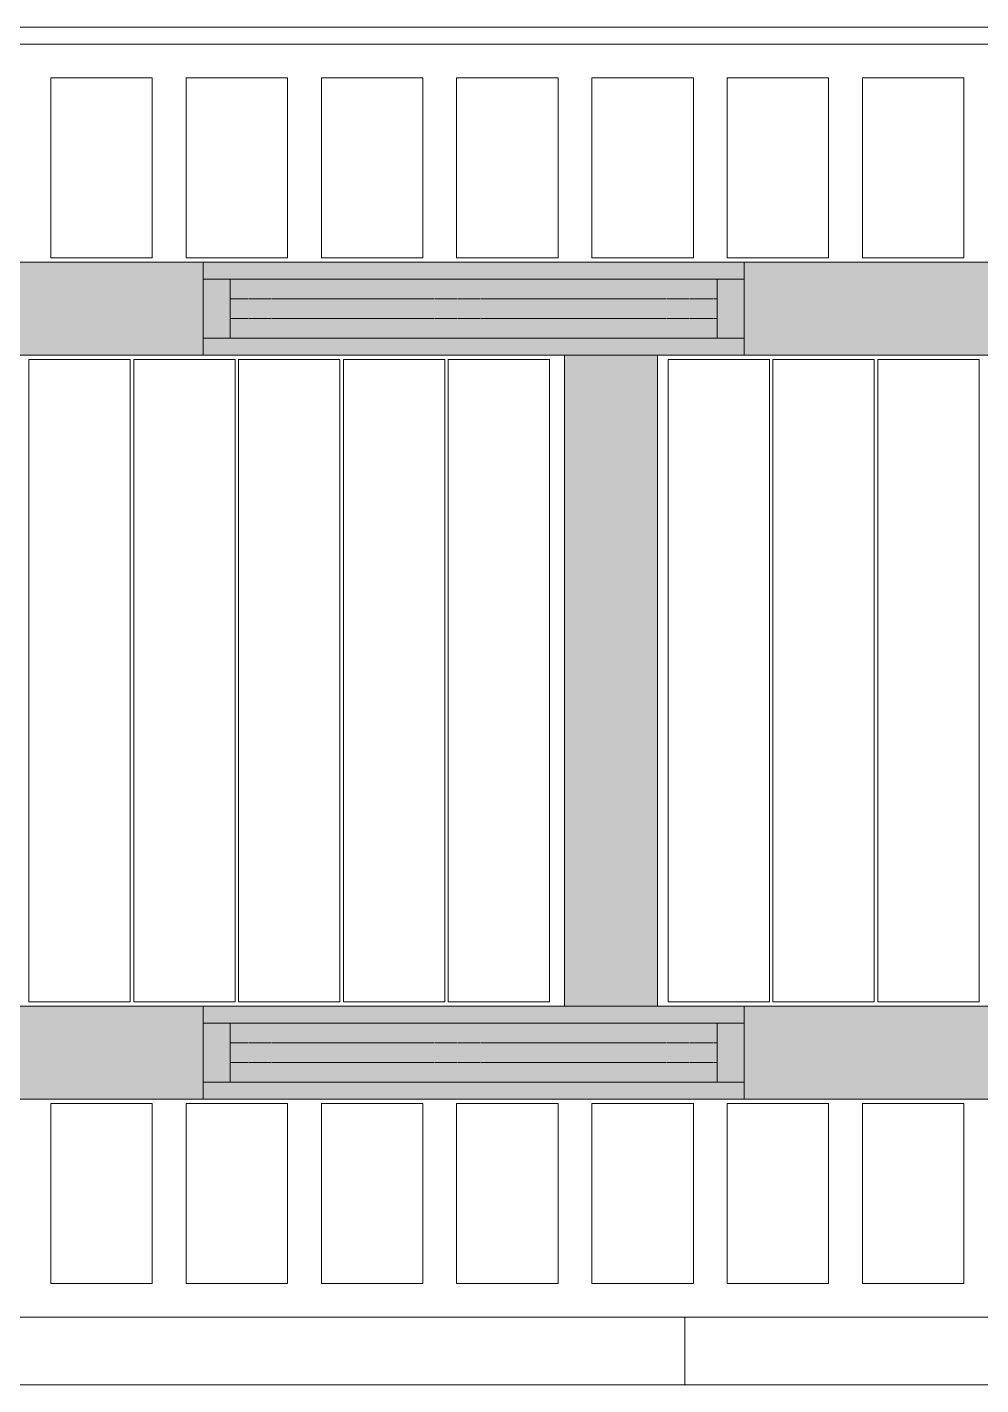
# Model space of a CAD drawing. Header units: millimetres. Extents: x -962357 to -591296, y -223672 to 59420.
# Drawn here: x -761325 to -758505, y -219894 to -215879 of the extents above; entities that cross this region are included whole.
import ezdxf

# ---------------------------------------------------------------- set-up
doc = ezdxf.new("R2010")
doc.units = ezdxf.units.MM
doc.linetypes.add('DPA_Hidden 50', pattern=[3, 2, -1])
for name, color, linetype, lineweight in [('A-CLNG', 2, 'Continuous', 9), ('A-GLAZ-CURT', 2, 'Continuous', 9), ('A-GLAZ-CWMG', 2, 'Continuous', 9)]:
    doc.layers.add(name, color=color, linetype=linetype, lineweight=lineweight)

# ---------------------------------------------------------------- blocks, each defined once
blk = doc.blocks.new('Rectangular Mullion - 200mm Square-13922848-4160-01 UPPER PLATFORM LEVEL - REFLECTED CEILING PLAN')
at = {"layer": 'A-GLAZ-CWMG'}
blk.add_hatch(color=256, dxfattribs=at).paths.add_polyline_path([(-757413.9, 4774), (-755089.4, 4774), (-755089.4, 5049), (-757413.9, 5049), (-757413.9, 4846.7)])
for p, q in [((-757413.9, 5049), (-755089.4, 5049)), ((-757413.9, 5049), (-755089.4, 5049)), ((-755089.4, 4774), (-755089.4, 5049)), ((-755089.4, 5049), (-755089.4, 4774)), ((-755089.4, 4774), (-757413.9, 4774)), ((-757413.9, 4774), (-755089.4, 4774))]:
    blk.add_line(p, q, dxfattribs=at)
blk = doc.blocks.new('Rectangular Mullion - 200mm Square-13922849-4160-01 UPPER PLATFORM LEVEL - REFLECTED CEILING PLAN')
at = {"layer": 'A-GLAZ-CWMG'}
blk.add_hatch(color=256, dxfattribs=at).paths.add_polyline_path([(-761925.4, 4774), (-759600.9, 4774), (-759600.9, 5049), (-761925.4, 5049)])
for p, q in [((-761925.4, 4774), (-761925.4, 5049)), ((-761925.4, 5049), (-761925.4, 4774)), ((-761925.4, 5049), (-759600.9, 5049)), ((-761925.4, 5049), (-759600.9, 5049)), ((-759600.9, 4774), (-761925.4, 4774)), ((-761925.4, 4774), (-759600.9, 4774))]:
    blk.add_line(p, q, dxfattribs=at)
blk = doc.blocks.new('Rectangular Mullion - 200mm Square-13922850-4160-01 UPPER PLATFORM LEVEL - REFLECTED CEILING PLAN')
at = {"layer": 'A-GLAZ-CWMG'}
blk.add_hatch(color=256, dxfattribs=at).paths.add_polyline_path([(-757413.9, 6974), (-757413.9, 7249), (-759600.9, 7249), (-759600.9, 6974), (-757636.3, 6974)])
for p, q in [((-759600.9, 7249), (-757413.9, 7249)), ((-757413.9, 7249), (-759600.9, 7249)), ((-757413.9, 6974), (-759600.9, 6974)), ((-757413.9, 6974), (-759600.9, 6974))]:
    blk.add_line(p, q, dxfattribs=at)
blk = doc.blocks.new('Rectangular Mullion - 200mm Square-V18-4160-01 UPPER PLATFORM LEVEL - REFLECTED CEILING PLAN')
at = {"layer": 'A-GLAZ-CWMG'}
blk.add_hatch(color=256, dxfattribs=at).paths.add_polyline_path([(-759463.4, 5049), (-759463.4, 6974), (-759738.4, 6974), (-759738.4, 5049)])
for p, q in [((-759463.4, 6974), (-759738.4, 6974)), ((-759738.4, 6974), (-759463.4, 6974)), ((-759738.4, 5049), (-759738.4, 6974)), ((-759738.4, 5049), (-759738.4, 6974)), ((-759463.4, 6974), (-759463.4, 5049)), ((-759463.4, 5049), (-759463.4, 6974)), ((-759463.4, 5049), (-759738.4, 5049)), ((-759738.4, 5049), (-759463.4, 5049))]:
    blk.add_line(p, q, dxfattribs=at)
blk = doc.blocks.new('DPA_CP_Metal Ceiling Panel - Vertical Panel with Gap-10966506-4160-01 UPPER PLATFORM LEVEL - REFLECTED CEILING PLAN')
at = {"layer": 'A-GLAZ-CURT'}
for p, q in [((-756457.4, 7794), (-756457.4, 7261.5)), ((-756157.4, 7794), (-756457.4, 7794)), ((-756157.4, 7794), (-756457.4, 7794)), ((-756457.4, 7794), (-756457.4, 7261.5)), ((-756457.4, 7261.5), (-756457.4, 7794)), ((-756457.4, 7794), (-756157.4, 7794)), ((-756157.4, 7794), (-756157.4, 7261.5)), ((-756157.4, 7261.5), (-756157.4, 7794)), ((-756157.4, 7794), (-756157.4, 7261.5)), ((-756157.4, 7261.5), (-756457.4, 7261.5)), ((-756457.4, 7261.5), (-756157.4, 7261.5)), ((-756157.4, 7261.5), (-756457.4, 7261.5))]:
    blk.add_line(p, q, dxfattribs=at)
blk = doc.blocks.new('DPA_CP_Metal Ceiling Panel - Vertical Panel with Gap-10966480-4160-01 UPPER PLATFORM LEVEL - REFLECTED CEILING PLAN')
at = {"layer": 'A-GLAZ-CURT'}
for p, q in [((-756457.4, 4761.5), (-756457.4, 4229.1)), ((-756157.4, 4761.5), (-756457.4, 4761.5)), ((-756157.4, 4761.5), (-756457.4, 4761.5)), ((-756457.4, 4761.5), (-756457.4, 4229.1)), ((-756457.4, 4229.1), (-756457.4, 4761.5)), ((-756457.4, 4761.5), (-756157.4, 4761.5)), ((-756157.4, 4761.5), (-756157.4, 4229.1)), ((-756157.4, 4229.1), (-756157.4, 4761.5)), ((-756157.4, 4761.5), (-756157.4, 4229.1)), ((-756157.4, 4229.1), (-756457.4, 4229.1)), ((-756457.4, 4229.1), (-756157.4, 4229.1)), ((-756157.4, 4229.1), (-756457.4, 4229.1))]:
    blk.add_line(p, q, dxfattribs=at)
blk = doc.blocks.new('System Panel - DPA-AR_Metal Ceiling Rectangular Panel-13139259-4160-01 UPPER PLATFORM LEVEL - REFLECTED CEILING PLAN')
at = {"layer": 'A-GLAZ-CURT'}
for p, q in [((-741107.4, 4129), (-743507.4, 4129)), ((-743507.4, 4129), (-743507.4, 3929)), ((-743507.4, 3929), (-743507.4, 4129)), ((-743507.4, 4129), (-741107.4, 4129)), ((-741107.4, 3929), (-741107.4, 4129)), ((-741107.4, 4129), (-741107.4, 3929)), ((-743507.4, 3929), (-741107.4, 3929)), ((-741107.4, 3929), (-743507.4, 3929))]:
    blk.add_line(p, q, dxfattribs=at)
blk = doc.blocks.new('System Panel - DPA-AR_Metal Ceiling Rectangular Panel-V32-4160-01 UPPER PLATFORM LEVEL - REFLECTED CEILING PLAN')
at = {"layer": 'A-GLAZ-CURT'}
for p, q in [((-837057.3, 4129), (-839182.3, 4129)), ((-839182.3, 4129), (-839182.3, 3929)), ((-839182.3, 3929), (-839182.3, 4129)), ((-839182.3, 4129), (-837057.3, 4129)), ((-839182.3, 3929), (-837057.4, 3929)), ((-837057.4, 3929), (-839182.3, 3929))]:
    blk.add_line(p, q, dxfattribs=at)
blk = doc.blocks.new('DPA_CP_Metal Ceiling Air Supply1 - Linear Diffuser Air Supply-V52-4160-01 UPPER PLATFORM LEVEL - REFLECTED CEILING PLAN')
at = {"layer": 'A-GLAZ-CURT'}
for p, q in [((-839353.2, 6974), (-839353.2, 7249)), ((-839353.2, 7249), (-837753.2, 7249)), ((-839353.2, 6974), (-839353.2, 7249)), ((-839353.2, 7249), (-837753.2, 7249)), ((-839353.2, 7249), (-837753.2, 7249)), ((-837753.2, 6974), (-837753.2, 7249)), ((-837753.2, 7249), (-837753.2, 6974)), ((-837753.2, 7199), (-839353.2, 7199)), ((-839273.2, 7199), (-839273.2, 7024)), ((-837833.2, 7199), (-837833.2, 7024)), ((-837753.2, 7024), (-839353.2, 7024)), ((-839353.2, 6974), (-837753.2, 6974)), ((-837753.2, 6974), (-839353.2, 6974)), ((-837753.2, 6974), (-839353.2, 6974))]:
    blk.add_line(p, q, dxfattribs=at)
at = {"layer": 'A-GLAZ-CURT', "linetype": 'DPA_Hidden 50'}
for p, q in [((-837833.2, 7140.7), (-839273.2, 7140.7)), ((-837833.2, 7082.4), (-839273.2, 7082.4))]:
    blk.add_line(p, q, dxfattribs=at)
blk = doc.blocks.new('PPLS-PP19_Custom Tile Pattern - Custom Tile Pattern-16106263-4160-01 UPPER PLATFORM LEVEL - REFLECTED CEILING PLAN')
at = {"layer": 'A-GLAZ-CURT'}
for p, q in [((-300, 0), (300, 0)), ((300, 0), (-300, 0)), ((-134.2, 0), (-140, 0)), ((230.1, 0), (300, 0)), ((-300, -50), (300, -50)), ((300, -50), (-300, -50))]:
    blk.add_line(p, q, dxfattribs=at)
at = {"layer": 'A-GLAZ-CURT', "flags": 128}
for points in [[(-300, 0), (-291.6, 0), (-283.3, 0), (-275.2, 0), (-267.3, 0), (-259.5, 0), (-251.8, 0), (-244.2, 0), (-236.7, 0), (-229.4, 0), (-222.1, 0), (-214.8, 0), (-207.7, 0), (-200.8, 0), (-194, 0), (-187.5, 0), (-181.4, 0)], [(-190.4, 0), (-196.4, 0), (-202.6, 0), (-209, 0), (-215.7, 0), (-222.6, 0), (-229.7, 0), (-237, 0), (-244.4, 0), (-252, 0), (-259.7, 0), (-267.5, 0), (-275.5, 0), (-283.6, 0), (-291.7, 0), (-300, 0)], [(-149.4, 0), (-141.8, 0), (-132.8, 0), (-126.1, 0)]]:
    blk.add_lwpolyline(points, dxfattribs=at)
at = {"layer": 'A-GLAZ-CURT'}
for points, knots in [([(-300, 0), (-284.7, 0), (-236.6, 0), (-176.1, 0), (-138.3, 0), (-124.9, 0)], [-5323.127839, -5323.127839, -5323.127839, -5323.127839, -4502.809032, -2700.551212, -1108.984966, -1108.984966, -1108.984966, -1108.984966]), ([(-159.2, 0), (-159.6, 0), (-163.4, 0), (-174, 0), (-185.6, 0), (-209.8, 0), (-232, 0), (-248.9, 0), (-253.5, 0), (-253.7, 0)], [-2257.973564, -2257.973564, -2257.973564, -2257.973564, -2237.412286, -2029.680487, -1755.085331, -1400.429864, -858.079193, -543.655514, -531.287897, -531.287897, -531.287897, -531.287897]), ([(-143.3, 0), (-144.7, 0), (-149.9, 0), (-162, 0), (-177.9, 0), (-199.5, 0), (-215.4, 0), (-225.5, 0), (-226.7, 0)], [-2390.191866, -2390.191866, -2390.191866, -2390.191866, -2308.929706, -2113.765672, -1763.376603, -1422.553702, -978.033455, -910.549282, -910.549282, -910.549282, -910.549282]), ([(-128, 0), (-130.6, 0), (-136.8, 0), (-144.4, 0), (-147.1, 0)], [-5691.037617, -5691.037617, -5691.037617, -5691.037617, -5508.838257, -5319.88299, -5319.88299, -5319.88299, -5319.88299]), ([(-65.9, 0), (-70.5, 0), (-83.9, 0), (-110.9, 0), (-128.7, 0), (-142.4, 0), (-143.6, 0)], [-7788.403577, -7788.403577, -7788.403577, -7788.403577, -7508.296369, -7004.680444, -6449.282163, -6393.465623, -6393.465623, -6393.465623, -6393.465623]), ([(-118.2, 0), (-119.4, 0), (-122.1, 0), (-125.4, 0), (-127, 0), (-127.4, 0)], [-164.249813, -164.249813, -164.249813, -164.249813, -98.539552, -24.539552, 0, 0, 0, 0]), ([(-126.5, 0), (-122.4, 0), (-108.7, 0), (-90.8, 0), (-77.2, 0), (-72.3, 0)], [-5231.017328, -5231.017328, -5231.017328, -5231.017328, -4994.692869, -4542.524482, -4234.633075, -4234.633075, -4234.633075, -4234.633075]), ([(-125.7, 0), (-125.3, 0), (-120.4, 0), (-107.3, 0), (-90.4, 0), (-75.3, 0), (-68.4, 0), (-65.1, 0), (-63.6, 0)], [-4082.700899, -4082.700899, -4082.700899, -4082.700899, -4054.690705, -3793.097032, -3402.597032, -3144.956779, -3050.982048, -2969.237017, -2969.237017, -2969.237017, -2969.237017]), ([(-114.9, 0), (-108, 0), (-98.7, 0), (-91.2, 0), (-90.5, 0)], [-6773.888853, -6773.888853, -6773.888853, -6773.888853, -6236.997189, -6184.855039, -6184.855039, -6184.855039, -6184.855039]), ([(-58.7, 0), (-59.6, 0), (-65.7, 0), (-81.2, 0), (-99.4, 0), (-111.4, 0), (-113.3, 0)], [-1113.463882, -1113.463882, -1113.463882, -1113.463882, -1060.00838, -740.068933, -229.489605, -123.718209, -123.718209, -123.718209, -123.718209]), ([(-39.2, 0), (-39.7, 0), (-45.3, 0), (-56.2, 0), (-75.6, 0), (-92, 0), (-103.2, 0), (-106.1, 0)], [-1826.829157, -1826.829157, -1826.829157, -1826.829157, -1792.521578, -1466.981642, -1208.454564, -789.402658, -608.943052, -608.943052, -608.943052, -608.943052]), ([(-96.4, 0), (-96.2, 0), (-90.9, 0), (-71.3, 0), (-42.5, 0), (-15.2, 0), (-3.8, 0), (-1, 0)], [-5115.12164, -5115.12164, -5115.12164, -5115.12164, -5103.229623, -4799.173296, -4065.652676, -3589.737505, -3410.081093, -3410.081093, -3410.081093, -3410.081093]), ([(-67.9, 0), (-73, 0), (-81.1, 0), (-89.2, 0), (-91.8, 0)], [-2627.997013, -2627.997013, -2627.997013, -2627.997013, -2193.204658, -1970.99776, -1970.99776, -1970.99776, -1970.99776]), ([(-79.5, 0), (-79.3, 0), (-74.9, 0), (-70.9, 0), (-67.4, 0)], [-1286.743147, -1286.743147, -1286.743147, -1286.743147, -1274.333717, -1073.56893, -1073.56893, -1073.56893, -1073.56893]), ([(-29, 0), (-34, 0), (-43.7, 0), (-55.8, 0), (-63.3, 0), (-65.5, 0)], [-2680.714891, -2680.714891, -2680.714891, -2680.714891, -2413.671296, -2161.752162, -2037.343317, -2037.343317, -2037.343317, -2037.343317]), ([(31.2, 0), (26, 0), (12, 0), (-16.9, 0), (-42.2, 0), (-56.4, 0), (-58.5, 0)], [-4496.803627, -4496.803627, -4496.803627, -4496.803627, -4222.080604, -3745.412743, -2981.410125, -2831.320802, -2831.320802, -2831.320802, -2831.320802]), ([(-49.8, 0), (-48.2, 0), (-45.4, 0), (-42.6, 0), (-41.8, 0)], [-4417.7536, -4417.7536, -4417.7536, -4417.7536, -4321.566175, -4270.495146, -4270.495146, -4270.495146, -4270.495146]), ([(71, 0), (70.7, 0), (65.3, 0), (53.5, 0), (37, 0), (24.1, 0), (12.8, 0), (-2.9, 0), (-20.6, 0), (-32.8, 0), (-42.4, 0), (-47, 0), (-47.8, 0)], [-2966.590051, -2966.590051, -2966.590051, -2966.590051, -2950.589685, -2634.532728, -2313.748533, -2106.613311, -1925.670641, -1617.263037, -1290.787923, -1039.307308, -819.71621, -773.893057, -773.893057, -773.893057, -773.893057]), ([(-45.9, 0), (-43, 0), (-37.8, 0), (-33.6, 0), (-32.3, 0)], [-3487.344885, -3487.344885, -3487.344885, -3487.344885, -3315.260113, -3238.248822, -3238.248822, -3238.248822, -3238.248822]), ([(-31.3, 0), (-28.4, 0), (-17, 0), (8.8, 0), (43.4, 0), (68.5, 0), (77.9, 0), (79.3, 0)], [-6062.162279, -6062.162279, -6062.162279, -6062.162279, -5862.463379, -5340.621928, -4573.028122, -4094.177415, -3998.447461, -3998.447461, -3998.447461, -3998.447461]), ([(2.8, 0), (-4.7, 0), (-14.7, 0), (-28.9, 0), (-31.3, 0)], [-9880.810509, -9880.810509, -9880.810509, -9880.810509, -9424.652049, -9299.586361, -9299.586361, -9299.586361, -9299.586361]), ([(-29, 0), (-28.7, 0), (-27.4, 0), (-24.5, 0), (-22.6, 0)], [-166.548282, -166.548282, -166.548282, -166.548282, -102.06493, 0, 0, 0, 0]), ([(-22.6, 0), (-20.3, 0), (-17, 0), (-12.7, 0), (-10.9, 0), (-9.9, 0)], [-56468.192263, -56468.192263, -56468.192263, -56468.192263, -56344.022017, -56303.229861, -56238.992205, -56238.992205, -56238.992205, -56238.992205]), ([(-21.2, 0), (-19.4, 0), (-11.8, 0), (-1.3, 0), (4.5, 0)], [-2989.152759, -2989.152759, -2989.152759, -2989.152759, -2864.387349, -2490.960632, -2490.960632, -2490.960632, -2490.960632]), ([(0.5, 0), (-2.2, 0), (-6.9, 0), (-11, 0), (-12.4, 0)], [-2679.34943, -2679.34943, -2679.34943, -2679.34943, -2518.50168, -2435.772209, -2435.772209, -2435.772209, -2435.772209]), ([(-3.4, 0), (-0.6, 0), (14, 0), (42.8, 0), (88.7, 0), (120.6, 0), (138.3, 0), (138.5, 0)], [-439.821474, -439.821474, -439.821474, -439.821474, -429.606584, -390.253598, -346.313304, -291.370682, -290.5735, -290.5735, -290.5735, -290.5735]), ([(3.4, 0), (4.6, 0), (8, 0), (16, 0), (22.5, 0), (24.5, 0)], [-211.182196, -211.182196, -211.182196, -211.182196, -206.416616, -198.214427, -187.717507, -187.717507, -187.717507, -187.717507]), ([(103.1, 0), (101.1, 0), (86.3, 0), (63.3, 0), (37, 0), (25.3, 0), (20.9, 0)], [-375.435014, -375.435014, -375.435014, -375.435014, -369.147452, -330.153101, -307.516438, -289.397823, -289.397823, -289.397823, -289.397823]), ([(21.5, 0), (22, 0), (24.6, 0), (31, 0), (39, 0), (48.3, 0), (52.8, 0), (53.9, 0)], [-1992.768506, -1992.768506, -1992.768506, -1992.768506, -1956.422387, -1818.904206, -1645.594513, -1443.202566, -1370.028348, -1370.028348, -1370.028348, -1370.028348]), ([(136.4, 0), (121.7, 0), (86.9, 0), (51.2, 0), (31.2, 0)], [-106.750556, -106.750556, -106.750556, -106.750556, -59.610984, 0, 0, 0, 0]), ([(36.3, 0), (37.8, 0), (46.7, 0), (52.8, 0), (56.3, 0)], [-314.598523, -314.598523, -314.598523, -314.598523, -305.899624, -292.458861, -292.458861, -292.458861, -292.458861]), ([(100.3, 0), (90.4, 0), (75.2, 0), (57.8, 0), (46.5, 0), (41.8, 0), (38.2, 0), (37.3, 0)], [-395.777283, -395.777283, -395.777283, -395.777283, -357.622665, -341.267687, -334.000314, -326.15566, -321.97841, -321.97841, -321.97841, -321.97841]), ([(39, 0), (43.3, 0), (54.4, 0), (67.2, 0), (73, 0)], [-4639.627446, -4639.627446, -4639.627446, -4639.627446, -4353.683244, -3976.823525, -3976.823525, -3976.823525, -3976.823525]), ([(96.7, 0), (97, 0), (100.3, 0), (109, 0), (120.8, 0), (139.9, 0), (160.9, 0), (176.3, 0), (182.7, 0)], [-2253.533331, -2253.533331, -2253.533331, -2253.533331, -2233.599744, -2052.234781, -1843.028543, -1530.39897, -1095.004608, -662.803921, -662.803921, -662.803921, -662.803921]), ([(131.4, 0), (132.9, 0), (139.5, 0), (148, 0), (152.6, 0)], [-625.910216, -625.910216, -625.910216, -625.910216, -618.981161, -603.66234, -603.66234, -603.66234, -603.66234]), ([(162.8, 0), (165.4, 0), (168.7, 0), (170.7, 0), (170.7, 0)], [-111.264224, -111.264224, -111.264224, -111.264224, -56.742688, -55.632112, -55.632112, -55.632112, -55.632112]), ([(300, 0), (286.5, 0), (254.2, 0), (207.1, 0), (179.8, 0), (166.2, 0), (164.9, 0)], [-285.253232, -285.253232, -285.253232, -285.253232, -244.693688, -187.987675, -143.776725, -138.771843, -138.771843, -138.771843, -138.771843]), ([(171.5, 0), (176.5, 0), (188.6, 0), (194.3, 0), (195.7, 0)], [-7971.819559, -7971.819559, -7971.819559, -7971.819559, -7784.112253, -7707.76565, -7707.76565, -7707.76565, -7707.76565]), ([(185.8, 0), (186.9, 0), (192.6, 0), (208.8, 0), (219.4, 0), (230.1, 0)], [-46.257281, -46.257281, -46.257281, -46.257281, -41.623857, -24.459831, 0, 0, 0, 0]), ([(219.8, 0), (225.3, 0), (244.4, 0), (264.9, 0), (276, 0), (279, 0)], [-6915.603924, -6915.603924, -6915.603924, -6915.603924, -6582.165592, -6068.460911, -5859.388289, -5859.388289, -5859.388289, -5859.388289]), ([(286.1, 0), (286.6, 0), (288.3, 0), (293.6, 0), (297.8, 0), (300, 0)], [-4011.010929, -4011.010929, -4011.010929, -4011.010929, -3959.664717, -3862.421465, -3746.95702, -3746.95702, -3746.95702, -3746.95702])]:
    blk.add_open_spline(points, degree=3, knots=knots, dxfattribs=at)
for points in [[(-122.9, 0), (-125.3, 0), (-129.6, 0), (-133.8, 0)], [(-108.5, 0), (-104.3, 0), (-99.2, 0), (-91.5, 0)], [(67.8, 0), (71.7, 0), (75.7, 0), (79.6, 0)]]:
    blk.add_open_spline(points, degree=3, dxfattribs=at)
blk = doc.blocks.new('PPLS-PP19_Custom Tile Pattern - Custom Tile Pattern-V68-4160-01 UPPER PLATFORM LEVEL - REFLECTED CEILING PLAN')
at = {"layer": 'A-GLAZ-CURT'}
for p, q in [((-300, 0), (300, 0)), ((300, 0), (-300, 0)), ((-190.4, 0), (-196.4, 0)), ((-134.2, 0), (-140, 0)), ((230.1, 0), (300, 0)), ((-300, -50), (300, -50)), ((300, -50), (-300, -50))]:
    blk.add_line(p, q, dxfattribs=at)
at = {"layer": 'A-GLAZ-CURT', "flags": 128}
for points in [[(-300, 0), (-291.6, 0), (-283.3, 0), (-275.2, 0), (-267.3, 0), (-259.5, 0), (-251.8, 0), (-244.2, 0), (-236.7, 0), (-229.4, 0), (-222.1, 0), (-214.8, 0), (-207.7, 0), (-200.8, 0)], [(-202.6, 0), (-209, 0), (-215.7, 0), (-222.6, 0), (-229.7, 0), (-237, 0), (-244.4, 0), (-252, 0), (-259.7, 0), (-267.5, 0), (-275.5, 0), (-283.6, 0), (-291.7, 0), (-300, 0)], [(-200.6, 0), (-194, 0), (-187.5, 0), (-181.4, 0)], [(-149.4, 0), (-141.8, 0), (-132.8, 0), (-126.1, 0)]]:
    blk.add_lwpolyline(points, dxfattribs=at)
at = {"layer": 'A-GLAZ-CURT'}
for points, knots in [([(-300, 0), (-284.7, 0), (-248.1, 0), (-217.5, 0), (-201.1, 0)], [-5323.127839, -5323.127839, -5323.127839, -5323.127839, -4502.809032, -3326.954899, -3326.954899, -3326.954899, -3326.954899]), ([(-202, 0), (-203.2, 0), (-215.2, 0), (-232, 0), (-248.9, 0), (-253.5, 0), (-253.7, 0)], [-1461.041718, -1461.041718, -1461.041718, -1461.041718, -1400.429864, -858.079193, -543.655514, -531.287897, -531.287897, -531.287897, -531.287897]), ([(-200.7, 0), (-208, 0), (-216.6, 0), (-225.5, 0), (-226.7, 0)], [-1365.823924, -1365.823924, -1365.823924, -1365.823924, -978.033455, -910.549282, -910.549282, -910.549282, -910.549282]), ([(-143.3, 0), (-144.7, 0), (-149.9, 0), (-162, 0), (-177.9, 0), (-192.1, 0), (-199.5, 0), (-200.6, 0)], [-2390.191866, -2390.191866, -2390.191866, -2390.191866, -2308.929706, -2113.765672, -1763.376603, -1422.553702, -1367.701902, -1367.701902, -1367.701902, -1367.701902]), ([(-200.5, 0), (-192, 0), (-162.9, 0), (-138.3, 0), (-124.9, 0)], [-3313.198421, -3313.198421, -3313.198421, -3313.198421, -2700.551212, -1108.984966, -1108.984966, -1108.984966, -1108.984966]), ([(-159.2, 0), (-159.6, 0), (-163.4, 0), (-174, 0), (-184.4, 0), (-195.2, 0), (-200.5, 0)], [-2257.973564, -2257.973564, -2257.973564, -2257.973564, -2237.412286, -2029.680487, -1755.085331, -1484.881932, -1484.881932, -1484.881932, -1484.881932]), ([(-128, 0), (-130.6, 0), (-136.8, 0), (-144.4, 0), (-147.1, 0)], [-5691.037617, -5691.037617, -5691.037617, -5691.037617, -5508.838257, -5319.88299, -5319.88299, -5319.88299, -5319.88299]), ([(-65.9, 0), (-70.5, 0), (-83.9, 0), (-110.9, 0), (-128.7, 0), (-142.4, 0), (-143.6, 0)], [-7788.403577, -7788.403577, -7788.403577, -7788.403577, -7508.296369, -7004.680444, -6449.282163, -6393.465623, -6393.465623, -6393.465623, -6393.465623]), ([(-118.2, 0), (-119.4, 0), (-122.1, 0), (-125.4, 0), (-127, 0), (-127.4, 0)], [-164.249813, -164.249813, -164.249813, -164.249813, -98.539552, -24.539552, 0, 0, 0, 0]), ([(-126.5, 0), (-122.4, 0), (-108.7, 0), (-90.8, 0), (-77.2, 0), (-72.3, 0)], [-5231.017328, -5231.017328, -5231.017328, -5231.017328, -4994.692869, -4542.524482, -4234.633075, -4234.633075, -4234.633075, -4234.633075]), ([(-125.7, 0), (-125.3, 0), (-120.4, 0), (-107.3, 0), (-90.4, 0), (-75.3, 0), (-68.4, 0), (-65.1, 0), (-63.6, 0)], [-4082.700899, -4082.700899, -4082.700899, -4082.700899, -4054.690705, -3793.097032, -3402.597032, -3144.956779, -3050.982048, -2969.237017, -2969.237017, -2969.237017, -2969.237017]), ([(-114.9, 0), (-108, 0), (-98.7, 0), (-91.2, 0), (-90.5, 0)], [-6773.888853, -6773.888853, -6773.888853, -6773.888853, -6236.997189, -6184.855039, -6184.855039, -6184.855039, -6184.855039]), ([(-58.7, 0), (-59.6, 0), (-65.7, 0), (-81.2, 0), (-99.4, 0), (-111.4, 0), (-113.3, 0)], [-1113.463882, -1113.463882, -1113.463882, -1113.463882, -1060.00838, -740.068933, -229.489605, -123.718209, -123.718209, -123.718209, -123.718209]), ([(-39.2, 0), (-39.7, 0), (-45.3, 0), (-56.2, 0), (-75.6, 0), (-92, 0), (-103.2, 0), (-106.1, 0)], [-1826.829157, -1826.829157, -1826.829157, -1826.829157, -1792.521578, -1466.981642, -1208.454564, -789.402658, -608.943052, -608.943052, -608.943052, -608.943052]), ([(-96.4, 0), (-96.2, 0), (-90.9, 0), (-71.3, 0), (-42.5, 0), (-15.2, 0), (-3.8, 0), (-1, 0)], [-5115.12164, -5115.12164, -5115.12164, -5115.12164, -5103.229623, -4799.173296, -4065.652676, -3589.737505, -3410.081093, -3410.081093, -3410.081093, -3410.081093]), ([(-67.9, 0), (-73, 0), (-81.1, 0), (-89.2, 0), (-91.8, 0)], [-2627.997013, -2627.997013, -2627.997013, -2627.997013, -2193.204658, -1970.99776, -1970.99776, -1970.99776, -1970.99776]), ([(-79.5, 0), (-79.3, 0), (-74.9, 0), (-70.9, 0), (-67.4, 0)], [-1286.743147, -1286.743147, -1286.743147, -1286.743147, -1274.333717, -1073.56893, -1073.56893, -1073.56893, -1073.56893]), ([(-29, 0), (-34, 0), (-43.7, 0), (-55.8, 0), (-63.3, 0), (-65.5, 0)], [-2680.714891, -2680.714891, -2680.714891, -2680.714891, -2413.671296, -2161.752162, -2037.343317, -2037.343317, -2037.343317, -2037.343317]), ([(31.2, 0), (26, 0), (12, 0), (-16.9, 0), (-42.2, 0), (-56.4, 0), (-58.5, 0)], [-4496.803627, -4496.803627, -4496.803627, -4496.803627, -4222.080604, -3745.412743, -2981.410125, -2831.320802, -2831.320802, -2831.320802, -2831.320802]), ([(-49.8, 0), (-48.2, 0), (-45.4, 0), (-42.6, 0), (-41.8, 0)], [-4417.7536, -4417.7536, -4417.7536, -4417.7536, -4321.566175, -4270.495146, -4270.495146, -4270.495146, -4270.495146]), ([(71, 0), (70.7, 0), (65.3, 0), (53.5, 0), (37, 0), (24.1, 0), (12.8, 0), (-2.9, 0), (-20.6, 0), (-32.8, 0), (-42.4, 0), (-47, 0), (-47.8, 0)], [-2966.590051, -2966.590051, -2966.590051, -2966.590051, -2950.589685, -2634.532728, -2313.748533, -2106.613311, -1925.670641, -1617.263037, -1290.787923, -1039.307308, -819.71621, -773.893057, -773.893057, -773.893057, -773.893057]), ([(-45.9, 0), (-43, 0), (-37.8, 0), (-33.6, 0), (-32.3, 0)], [-3487.344885, -3487.344885, -3487.344885, -3487.344885, -3315.260113, -3238.248822, -3238.248822, -3238.248822, -3238.248822]), ([(-31.3, 0), (-28.4, 0), (-17, 0), (8.8, 0), (43.4, 0), (68.5, 0), (77.9, 0), (79.3, 0)], [-6062.162279, -6062.162279, -6062.162279, -6062.162279, -5862.463379, -5340.621928, -4573.028122, -4094.177415, -3998.447461, -3998.447461, -3998.447461, -3998.447461]), ([(2.8, 0), (-4.7, 0), (-14.7, 0), (-28.9, 0), (-31.3, 0)], [-9880.810509, -9880.810509, -9880.810509, -9880.810509, -9424.652049, -9299.586361, -9299.586361, -9299.586361, -9299.586361]), ([(-29, 0), (-28.7, 0), (-27.4, 0), (-24.5, 0), (-22.6, 0)], [-166.548282, -166.548282, -166.548282, -166.548282, -102.06493, 0, 0, 0, 0]), ([(-22.6, 0), (-20.3, 0), (-17, 0), (-12.7, 0), (-10.9, 0), (-9.9, 0)], [-56468.192263, -56468.192263, -56468.192263, -56468.192263, -56344.022017, -56303.229861, -56238.992205, -56238.992205, -56238.992205, -56238.992205]), ([(-21.2, 0), (-19.4, 0), (-11.8, 0), (-1.3, 0), (4.5, 0)], [-2989.152759, -2989.152759, -2989.152759, -2989.152759, -2864.387349, -2490.960632, -2490.960632, -2490.960632, -2490.960632]), ([(0.5, 0), (-2.2, 0), (-6.9, 0), (-11, 0), (-12.4, 0)], [-2679.34943, -2679.34943, -2679.34943, -2679.34943, -2518.50168, -2435.772209, -2435.772209, -2435.772209, -2435.772209]), ([(-3.4, 0), (-0.6, 0), (14, 0), (42.8, 0), (88.7, 0), (120.6, 0), (138.3, 0), (138.5, 0)], [-439.821474, -439.821474, -439.821474, -439.821474, -429.606584, -390.253598, -346.313304, -291.370682, -290.5735, -290.5735, -290.5735, -290.5735]), ([(3.4, 0), (4.6, 0), (8, 0), (16, 0), (22.5, 0), (24.5, 0)], [-211.182196, -211.182196, -211.182196, -211.182196, -206.416616, -198.214427, -187.717507, -187.717507, -187.717507, -187.717507]), ([(103.1, 0), (101.1, 0), (86.3, 0), (63.3, 0), (37, 0), (25.3, 0), (20.9, 0)], [-375.435014, -375.435014, -375.435014, -375.435014, -369.147452, -330.153101, -307.516438, -289.397823, -289.397823, -289.397823, -289.397823]), ([(21.5, 0), (22, 0), (24.6, 0), (31, 0), (39, 0), (48.3, 0), (52.8, 0), (53.9, 0)], [-1992.768506, -1992.768506, -1992.768506, -1992.768506, -1956.422387, -1818.904206, -1645.594513, -1443.202566, -1370.028348, -1370.028348, -1370.028348, -1370.028348]), ([(136.4, 0), (121.7, 0), (86.9, 0), (51.2, 0), (31.2, 0)], [-106.750556, -106.750556, -106.750556, -106.750556, -59.610984, 0, 0, 0, 0]), ([(36.3, 0), (37.8, 0), (46.7, 0), (52.8, 0), (56.3, 0)], [-314.598523, -314.598523, -314.598523, -314.598523, -305.899624, -292.458861, -292.458861, -292.458861, -292.458861]), ([(100.3, 0), (90.4, 0), (75.2, 0), (57.8, 0), (46.5, 0), (41.8, 0), (38.2, 0), (37.3, 0)], [-395.777283, -395.777283, -395.777283, -395.777283, -357.622665, -341.267687, -334.000314, -326.15566, -321.97841, -321.97841, -321.97841, -321.97841]), ([(39, 0), (43.3, 0), (54.4, 0), (67.2, 0), (73, 0)], [-4639.627446, -4639.627446, -4639.627446, -4639.627446, -4353.683244, -3976.823525, -3976.823525, -3976.823525, -3976.823525]), ([(96.7, 0), (97, 0), (100.3, 0), (109, 0), (120.8, 0), (139.9, 0), (160.9, 0), (176.3, 0), (182.7, 0)], [-2253.533331, -2253.533331, -2253.533331, -2253.533331, -2233.599744, -2052.234781, -1843.028543, -1530.39897, -1095.004608, -662.803921, -662.803921, -662.803921, -662.803921]), ([(131.4, 0), (132.9, 0), (139.5, 0), (148, 0), (152.6, 0)], [-625.910216, -625.910216, -625.910216, -625.910216, -618.981161, -603.66234, -603.66234, -603.66234, -603.66234]), ([(162.8, 0), (165.4, 0), (168.7, 0), (170.7, 0), (170.7, 0)], [-111.264224, -111.264224, -111.264224, -111.264224, -56.742688, -55.632112, -55.632112, -55.632112, -55.632112]), ([(300, 0), (286.5, 0), (254.2, 0), (207.1, 0), (179.8, 0), (166.2, 0), (164.9, 0)], [-285.253232, -285.253232, -285.253232, -285.253232, -244.693688, -187.987675, -143.776725, -138.771843, -138.771843, -138.771843, -138.771843]), ([(171.5, 0), (176.5, 0), (188.6, 0), (194.3, 0), (195.7, 0)], [-7971.819559, -7971.819559, -7971.819559, -7971.819559, -7784.112253, -7707.76565, -7707.76565, -7707.76565, -7707.76565]), ([(185.8, 0), (186.9, 0), (192.6, 0), (208.8, 0), (219.4, 0), (230.1, 0)], [-46.257281, -46.257281, -46.257281, -46.257281, -41.623857, -24.459831, 0, 0, 0, 0]), ([(219.8, 0), (225.3, 0), (244.4, 0), (264.9, 0), (276, 0), (279, 0)], [-6915.603924, -6915.603924, -6915.603924, -6915.603924, -6582.165592, -6068.460911, -5859.388289, -5859.388289, -5859.388289, -5859.388289]), ([(286.1, 0), (286.6, 0), (288.3, 0), (293.6, 0), (297.8, 0), (300, 0)], [-4011.010929, -4011.010929, -4011.010929, -4011.010929, -3959.664717, -3862.421465, -3746.95702, -3746.95702, -3746.95702, -3746.95702])]:
    blk.add_open_spline(points, degree=3, knots=knots, dxfattribs=at)
for points in [[(-122.9, 0), (-125.3, 0), (-129.6, 0), (-133.8, 0)], [(-108.5, 0), (-104.3, 0), (-99.2, 0), (-91.5, 0)], [(67.8, 0), (71.7, 0), (75.7, 0), (79.6, 0)]]:
    blk.add_open_spline(points, degree=3, dxfattribs=at)

msp = doc.modelspace()

# ---------------------------------------------------------------- linework, layer by layer
at = {"layer": 'A-CLNG'}
for p, q in [((-761020, -216861.9), (-761320, -216861.9)), ((-761320, -216861.9), (-761320, -218761.9)), ((-761320, -218761.9), (-761320, -216861.9)), ((-761320, -216861.9), (-761020, -216861.9)), ((-761020, -218761.9), (-761020, -216861.9)), ((-761020, -216861.9), (-761020, -218761.9)), ((-760710, -216861.9), (-761010, -216861.9)), ((-761010, -216861.9), (-761010, -218761.9)), ((-761010, -218761.9), (-761010, -216861.9)), ((-761010, -216861.9), (-760710, -216861.9)), ((-760710, -218761.9), (-760710, -216861.9)), ((-760710, -216861.9), (-760710, -218761.9)), ((-760400, -216861.9), (-760700, -216861.9)), ((-760700, -216861.9), (-760700, -218761.9)), ((-760700, -218761.9), (-760700, -216861.9)), ((-760700, -216861.9), (-760400, -216861.9)), ((-760400, -218761.9), (-760400, -216861.9)), ((-760400, -216861.9), (-760400, -218761.9)), ((-760090, -216861.9), (-760390, -216861.9)), ((-760390, -216861.9), (-760390, -218761.9)), ((-760390, -218761.9), (-760390, -216861.9)), ((-760390, -216861.9), (-760090, -216861.9)), ((-760090, -218761.9), (-760090, -216861.9)), ((-760090, -216861.9), (-760090, -218761.9)), ((-759780, -216861.9), (-760080, -216861.9)), ((-760080, -216861.9), (-760080, -218761.9)), ((-760080, -218761.9), (-760080, -216861.9)), ((-760080, -216861.9), (-759780, -216861.9)), ((-759780, -218761.9), (-759780, -216861.9)), ((-759780, -216861.9), (-759780, -218761.9)), ((-759130, -216861.9), (-759430, -216861.9)), ((-759430, -216861.9), (-759430, -218761.9)), ((-759430, -218761.9), (-759430, -216861.9)), ((-759430, -216861.9), (-759130, -216861.9)), ((-759130, -218761.9), (-759130, -216861.9)), ((-759130, -216861.9), (-759130, -218761.9)), ((-758820, -216861.9), (-759120, -216861.9)), ((-759120, -216861.9), (-759120, -218761.9)), ((-759120, -218761.9), (-759120, -216861.9)), ((-759120, -216861.9), (-758820, -216861.9)), ((-758820, -218761.9), (-758820, -216861.9)), ((-758820, -216861.9), (-758820, -218761.9)), ((-758510, -216861.9), (-758810, -216861.9)), ((-758810, -216861.9), (-758810, -218761.9)), ((-758810, -218761.9), (-758810, -216861.9)), ((-758810, -216861.9), (-758510, -216861.9)), ((-758510, -218761.9), (-758510, -216861.9)), ((-758510, -216861.9), (-758510, -218761.9)), ((-761320, -218761.9), (-761020, -218761.9)), ((-761020, -218761.9), (-761320, -218761.9)), ((-761010, -218761.9), (-760710, -218761.9)), ((-760710, -218761.9), (-761010, -218761.9)), ((-760700, -218761.9), (-760400, -218761.9)), ((-760400, -218761.9), (-760700, -218761.9)), ((-760390, -218761.9), (-760090, -218761.9)), ((-760090, -218761.9), (-760390, -218761.9)), ((-760080, -218761.9), (-759780, -218761.9)), ((-759780, -218761.9), (-760080, -218761.9)), ((-759430, -218761.9), (-759130, -218761.9)), ((-759130, -218761.9), (-759430, -218761.9)), ((-759120, -218761.9), (-758820, -218761.9)), ((-758820, -218761.9), (-759120, -218761.9)), ((-758810, -218761.9), (-758510, -218761.9)), ((-758510, -218761.9), (-758810, -218761.9))]:
    msp.add_line(p, q, dxfattribs=at)

# ---------------------------------------------------------------- block references
at = {"layer": 'A-GLAZ-CURT', "rotation": 180}
for name, p in [('PPLS-PP19_Custom Tile Pattern - Custom Tile Pattern-16106263-4160-01 UPPER PLATFORM LEVEL - REFLECTED CEILING PLAN', (-761340, -215929.4)), ('PPLS-PP19_Custom Tile Pattern - Custom Tile Pattern-V68-4160-01 UPPER PLATFORM LEVEL - REFLECTED CEILING PLAN', (-760740, -215929.4)), ('PPLS-PP19_Custom Tile Pattern - Custom Tile Pattern-16106263-4160-01 UPPER PLATFORM LEVEL - REFLECTED CEILING PLAN', (-760140, -215929.4)), ('PPLS-PP19_Custom Tile Pattern - Custom Tile Pattern-16106263-4160-01 UPPER PLATFORM LEVEL - REFLECTED CEILING PLAN', (-759540, -215929.4)), ('PPLS-PP19_Custom Tile Pattern - Custom Tile Pattern-16106263-4160-01 UPPER PLATFORM LEVEL - REFLECTED CEILING PLAN', (-758940, -215929.4)), ('PPLS-PP19_Custom Tile Pattern - Custom Tile Pattern-16106263-4160-01 UPPER PLATFORM LEVEL - REFLECTED CEILING PLAN', (-758340, -215929.4))]:
    msp.add_blockref(name, p, dxfattribs=at)
at = {"layer": 'A-GLAZ-CURT'}
for name, p in [('DPA_CP_Metal Ceiling Panel - Vertical Panel with Gap-10966506-4160-01 UPPER PLATFORM LEVEL - REFLECTED CEILING PLAN', (-4797.6, -223823.5)), ('DPA_CP_Metal Ceiling Panel - Vertical Panel with Gap-10966506-4160-01 UPPER PLATFORM LEVEL - REFLECTED CEILING PLAN', (-4397.6, -223823.5)), ('DPA_CP_Metal Ceiling Panel - Vertical Panel with Gap-10966506-4160-01 UPPER PLATFORM LEVEL - REFLECTED CEILING PLAN', (-3997.6, -223823.5)), ('DPA_CP_Metal Ceiling Panel - Vertical Panel with Gap-10966506-4160-01 UPPER PLATFORM LEVEL - REFLECTED CEILING PLAN', (-3597.6, -223823.5)), ('DPA_CP_Metal Ceiling Panel - Vertical Panel with Gap-10966506-4160-01 UPPER PLATFORM LEVEL - REFLECTED CEILING PLAN', (-3197.6, -223823.5)), ('DPA_CP_Metal Ceiling Panel - Vertical Panel with Gap-10966506-4160-01 UPPER PLATFORM LEVEL - REFLECTED CEILING PLAN', (-2797.6, -223823.5)), ('DPA_CP_Metal Ceiling Panel - Vertical Panel with Gap-10966506-4160-01 UPPER PLATFORM LEVEL - REFLECTED CEILING PLAN', (-2397.6, -223823.5)), ('DPA_CP_Metal Ceiling Air Supply1 - Linear Diffuser Air Supply-V52-4160-01 UPPER PLATFORM LEVEL - REFLECTED CEILING PLAN', (78548.2, -223823.5)), ('DPA_CP_Metal Ceiling Air Supply1 - Linear Diffuser Air Supply-V52-4160-01 UPPER PLATFORM LEVEL - REFLECTED CEILING PLAN', (78548.2, -226023.5)), ('DPA_CP_Metal Ceiling Panel - Vertical Panel with Gap-10966480-4160-01 UPPER PLATFORM LEVEL - REFLECTED CEILING PLAN', (-4797.6, -223823.5)), ('DPA_CP_Metal Ceiling Panel - Vertical Panel with Gap-10966480-4160-01 UPPER PLATFORM LEVEL - REFLECTED CEILING PLAN', (-4397.6, -223823.5)), ('DPA_CP_Metal Ceiling Panel - Vertical Panel with Gap-10966480-4160-01 UPPER PLATFORM LEVEL - REFLECTED CEILING PLAN', (-3997.6, -223823.5)), ('DPA_CP_Metal Ceiling Panel - Vertical Panel with Gap-10966480-4160-01 UPPER PLATFORM LEVEL - REFLECTED CEILING PLAN', (-3597.6, -223823.5)), ('DPA_CP_Metal Ceiling Panel - Vertical Panel with Gap-10966480-4160-01 UPPER PLATFORM LEVEL - REFLECTED CEILING PLAN', (-3197.6, -223823.5)), ('DPA_CP_Metal Ceiling Panel - Vertical Panel with Gap-10966480-4160-01 UPPER PLATFORM LEVEL - REFLECTED CEILING PLAN', (-2797.6, -223823.5)), ('DPA_CP_Metal Ceiling Panel - Vertical Panel with Gap-10966480-4160-01 UPPER PLATFORM LEVEL - REFLECTED CEILING PLAN', (-2397.6, -223823.5)), ('System Panel - DPA-AR_Metal Ceiling Rectangular Panel-13139259-4160-01 UPPER PLATFORM LEVEL - REFLECTED CEILING PLAN', (-18272.6, -223823.5)), ('System Panel - DPA-AR_Metal Ceiling Rectangular Panel-V32-4160-01 UPPER PLATFORM LEVEL - REFLECTED CEILING PLAN', (79802.3, -223823.5))]:
    msp.add_blockref(name, p, dxfattribs=at)
at = {"layer": 'A-GLAZ-CWMG', "rotation": 180}
for name in ['Rectangular Mullion - 200mm Square-13922848-4160-01 UPPER PLATFORM LEVEL - REFLECTED CEILING PLAN', 'Rectangular Mullion - 200mm Square-13922850-4160-01 UPPER PLATFORM LEVEL - REFLECTED CEILING PLAN']:
    msp.add_blockref(name, (-1517012.4, -211800.4), dxfattribs=at)
at = {"layer": 'A-GLAZ-CWMG'}
for name in ['Rectangular Mullion - 200mm Square-13922850-4160-01 UPPER PLATFORM LEVEL - REFLECTED CEILING PLAN', 'Rectangular Mullion - 200mm Square-V18-4160-01 UPPER PLATFORM LEVEL - REFLECTED CEILING PLAN', 'Rectangular Mullion - 200mm Square-13922849-4160-01 UPPER PLATFORM LEVEL - REFLECTED CEILING PLAN']:
    msp.add_blockref(name, (2.4, -223823.5), dxfattribs=at)

doc.saveas('drawing.dxf')
